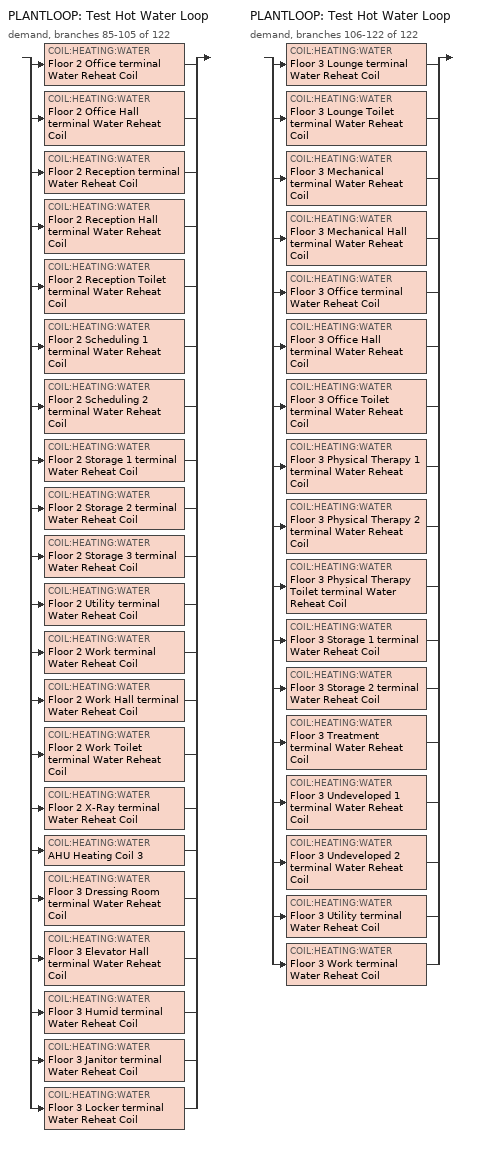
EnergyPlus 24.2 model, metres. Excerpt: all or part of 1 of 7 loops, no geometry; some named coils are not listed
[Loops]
PLANTLOOP 'Test Hot Water Loop'
 demand, branches 85-105 of 122: split
  | COIL:HEATING:WATER 'Floor 2 Office terminal Water Reheat Coil'
  | COIL:HEATING:WATER 'Floor 2 Office Hall terminal Water Reheat Coil'
  | COIL:HEATING:WATER 'Floor 2 Reception terminal Water Reheat Coil'
  | COIL:HEATING:WATER 'Floor 2 Reception Hall terminal Water Reheat Coil'
  | COIL:HEATING:WATER 'Floor 2 Reception Toilet terminal Water Reheat Coil'
  | COIL:HEATING:WATER 'Floor 2 Scheduling 1 terminal Water Reheat Coil'
  | COIL:HEATING:WATER 'Floor 2 Scheduling 2 terminal Water Reheat Coil'
  | COIL:HEATING:WATER 'Floor 2 Storage 1 terminal Water Reheat Coil'
  | COIL:HEATING:WATER 'Floor 2 Storage 2 terminal Water Reheat Coil'
  | COIL:HEATING:WATER 'Floor 2 Storage 3 terminal Water Reheat Coil'
  | COIL:HEATING:WATER 'Floor 2 Utility terminal Water Reheat Coil'
  | COIL:HEATING:WATER 'Floor 2 Work terminal Water Reheat Coil'
  | COIL:HEATING:WATER 'Floor 2 Work Hall terminal Water Reheat Coil'
  | COIL:HEATING:WATER 'Floor 2 Work Toilet terminal Water Reheat Coil'
  | COIL:HEATING:WATER 'Floor 2 X-Ray terminal Water Reheat Coil'
  | COIL:HEATING:WATER 'AHU Heating Coil 3'
  | COIL:HEATING:WATER 'Floor 3 Dressing Room terminal Water Reheat Coil'
  | COIL:HEATING:WATER 'Floor 3 Elevator Hall terminal Water Reheat Coil'
  | COIL:HEATING:WATER 'Floor 3 Humid terminal Water Reheat Coil'
  | COIL:HEATING:WATER 'Floor 3 Janitor terminal Water Reheat Coil'
  | COIL:HEATING:WATER 'Floor 3 Locker terminal Water Reheat Coil'
PLANTLOOP 'Test Hot Water Loop'
 demand, branches 106-122 of 122: split
  | COIL:HEATING:WATER 'Floor 3 Lounge terminal Water Reheat Coil'
  | COIL:HEATING:WATER 'Floor 3 Lounge Toilet terminal Water Reheat Coil'
  | COIL:HEATING:WATER 'Floor 3 Mechanical terminal Water Reheat Coil'
  | COIL:HEATING:WATER 'Floor 3 Mechanical Hall terminal Water Reheat Coil'
  | COIL:HEATING:WATER 'Floor 3 Office terminal Water Reheat Coil'
  | COIL:HEATING:WATER 'Floor 3 Office Hall terminal Water Reheat Coil'
  | COIL:HEATING:WATER 'Floor 3 Office Toilet terminal Water Reheat Coil'
  | COIL:HEATING:WATER 'Floor 3 Physical Therapy 1 terminal Water Reheat Coil'
  | COIL:HEATING:WATER 'Floor 3 Physical Therapy 2 terminal Water Reheat Coil'
  | COIL:HEATING:WATER 'Floor 3 Physical Therapy Toilet terminal Water Reheat Coil'
  | COIL:HEATING:WATER 'Floor 3 Storage 1 terminal Water Reheat Coil'
  | COIL:HEATING:WATER 'Floor 3 Storage 2 terminal Water Reheat Coil'
  | COIL:HEATING:WATER 'Floor 3 Treatment terminal Water Reheat Coil'
  | COIL:HEATING:WATER 'Floor 3 Undeveloped 1 terminal Water Reheat Coil'
  | COIL:HEATING:WATER 'Floor 3 Undeveloped 2 terminal Water Reheat Coil'
  | COIL:HEATING:WATER 'Floor 3 Utility terminal Water Reheat Coil'
  | COIL:HEATING:WATER 'Floor 3 Work terminal Water Reheat Coil'
[COIL:HEATING:WATER] Availability Schedule=Always On Discrete hvac_library; UFactor Times Area Value=Autosize; Maximum Water Flow Rate=Autosize; Performance Input Method=UFactorTimesAreaAndDesignWaterFlowRate; Rated Capacity=Autosize; Rated Inlet Water Temperature=60; Rated Inlet Air Temperature=16.6; Rated Outlet Water Temperature=40; Rated Outlet Air Temperature=32.2; Rated Ratio for Air and Water Convection=0.5; Design Water Temperature Difference=20
Floor 2 Office terminal Water Reheat Coil; Floor 2 Office Hall terminal Water Reheat Coil; Floor 2 Reception terminal Water Reheat Coil; Floor 2 Reception Hall terminal Water Reheat Coil; Floor 2 Reception Toilet terminal Water Reheat Coil; Floor 2 Scheduling 1 terminal Water Reheat Coil; Floor 2 Scheduling 2 terminal Water Reheat Coil; Floor 2 Storage 1 terminal Water Reheat Coil; Floor 2 Storage 2 terminal Water Reheat Coil; Floor 2 Storage 3 terminal Water Reheat Coil; Floor 2 Utility terminal Water Reheat Coil; Floor 2 Work terminal Water Reheat Coil; Floor 2 Work Hall terminal Water Reheat Coil; Floor 2 Work Toilet terminal Water Reheat Coil; Floor 2 X-Ray terminal Water Reheat Coil; Floor 3 Dressing Room terminal Water Reheat Coil; Floor 3 Elevator Hall terminal Water Reheat Coil; Floor 3 Humid terminal Water Reheat Coil; Floor 3 Janitor terminal Water Reheat Coil; Floor 3 Locker terminal Water Reheat Coil; Floor 3 Lounge terminal Water Reheat Coil; Floor 3 Lounge Toilet terminal Water Reheat Coil; Floor 3 Mechanical terminal Water Reheat Coil; Floor 3 Mechanical Hall terminal Water Reheat Coil; Floor 3 Office terminal Water Reheat Coil; Floor 3 Office Hall terminal Water Reheat Coil; Floor 3 Office Toilet terminal Water Reheat Coil; Floor 3 Physical Therapy 1 terminal Water Reheat Coil; Floor 3 Physical Therapy 2 terminal Water Reheat Coil; Floor 3 Physical Therapy Toilet terminal Water Reheat Coil; Floor 3 Storage 1 terminal Water Reheat Coil; Floor 3 Storage 2 terminal Water Reheat Coil; Floor 3 Treatment terminal Water Reheat Coil; Floor 3 Undeveloped 1 terminal Water Reheat Coil; Floor 3 Undeveloped 2 terminal Water Reheat Coil; Floor 3 Utility terminal Water Reheat Coil; Floor 3 Work terminal Water Reheat Coil
[SCHEDULE:COMPACT]
Always On Discrete hvac_library: Through: 12/31, For: AllDays, Until: 24:00, 1
